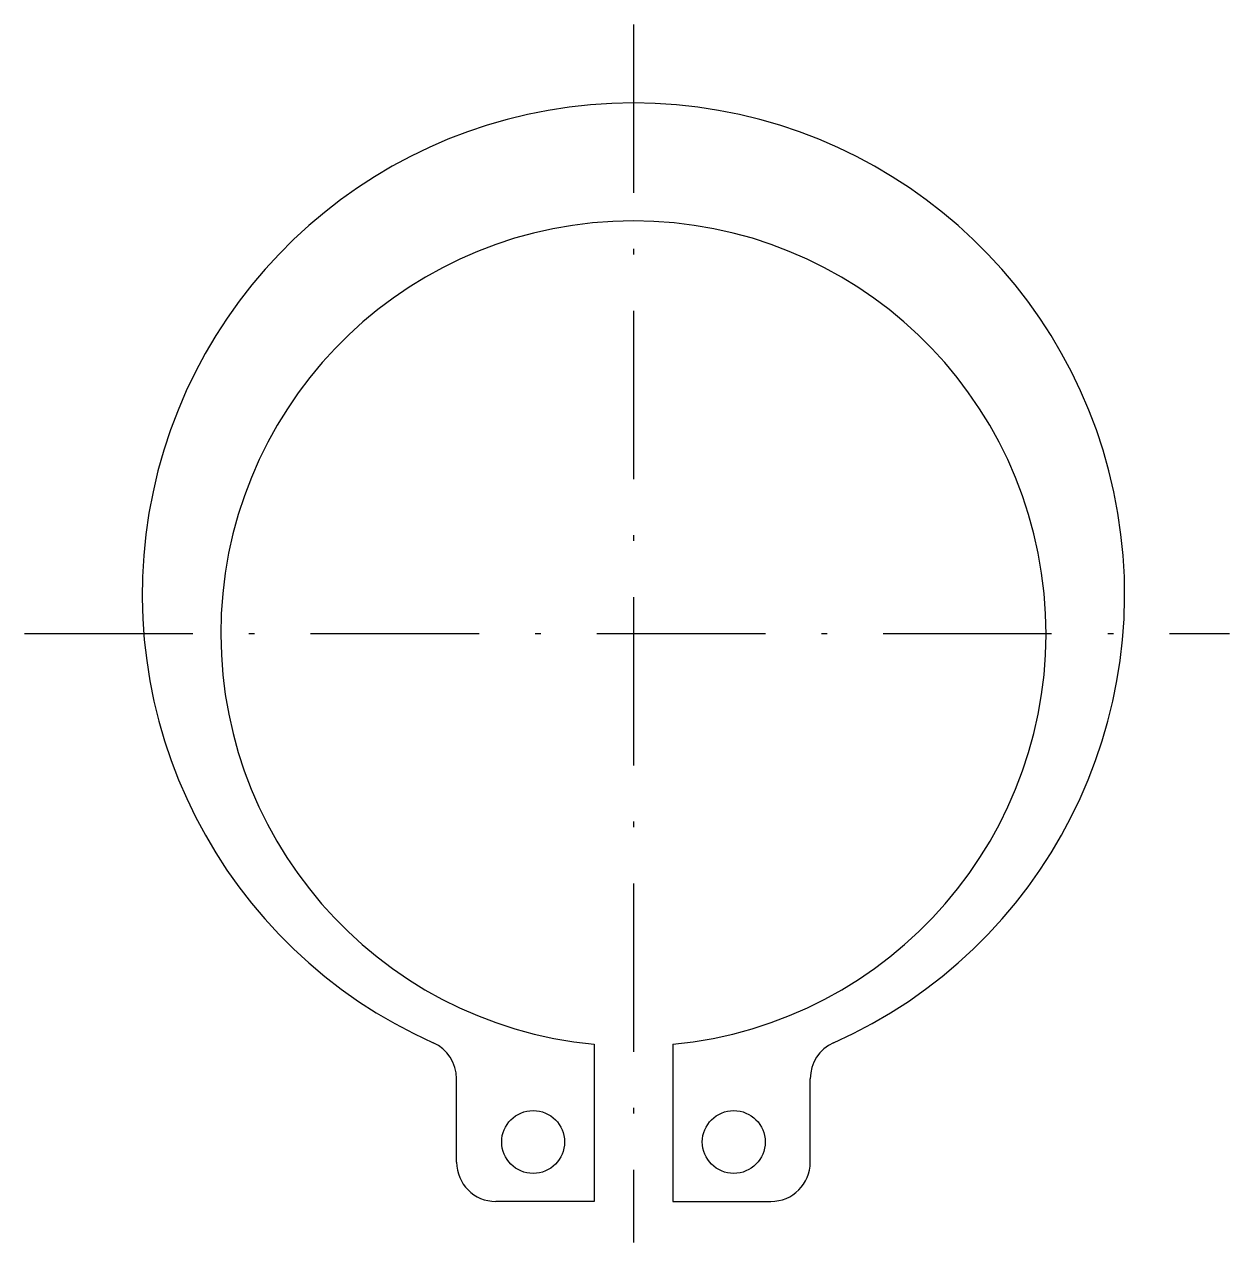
# Model space of a CAD drawing. Header units: millimetres. Extents: x 499.4 to 520.8, y -343.2 to -321.5.
import ezdxf

# ---------------------------------------------------------------- set-up
doc = ezdxf.new("R2010")
doc.units = ezdxf.units.MM
doc.linetypes.add('CENT3', pattern=[5, 3, -1, 0, -1])
doc.layers.add('CENT3', color=1, linetype='CENT3')
doc.layers.add('輪廓線', color=7, linetype='CONTINUOUS')

msp = doc.modelspace()

# ---------------------------------------------------------------- linework, layer by layer
at = {"layer": 'CENT3'}
for p, q in [((510.205, -321.479), (510.205, -343.179)), ((499.355, -332.329), (520.826, -332.329))]:
    msp.add_line(p, q, dxfattribs=at)
at = {"layer": '輪廓線'}
for p, q in [((509.505, -339.645), (509.505, -342.445)), ((510.905, -339.645), (510.905, -342.445)), ((507.055, -341.745), (507.055, -340.259)), ((513.355, -341.745), (513.355, -340.259)), ((509.505, -342.445), (507.755, -342.445)), ((510.905, -342.445), (512.655, -342.445))]:
    msp.add_line(p, q, dxfattribs=at)
for centre in [(508.418, -341.386), (511.992, -341.386)]:
    msp.add_circle(centre, 0.56, dxfattribs=at)
for centre, radius, start, end in [((510.205, -331.629), 8.75, 294.0421, 245.9579), ((510.205, -332.329), 7.35, 275.465, 264.535), ((506.355, -340.259), 0.7, 0, 65.9579), ((514.055, -340.259), 0.7, 114.0421, 180), ((507.755, -341.745), 0.7, 180, 270), ((512.655, -341.745), 0.7, 270, 0)]:
    msp.add_arc(centre, radius, start, end, dxfattribs=at)

doc.saveas('drawing.dxf')
